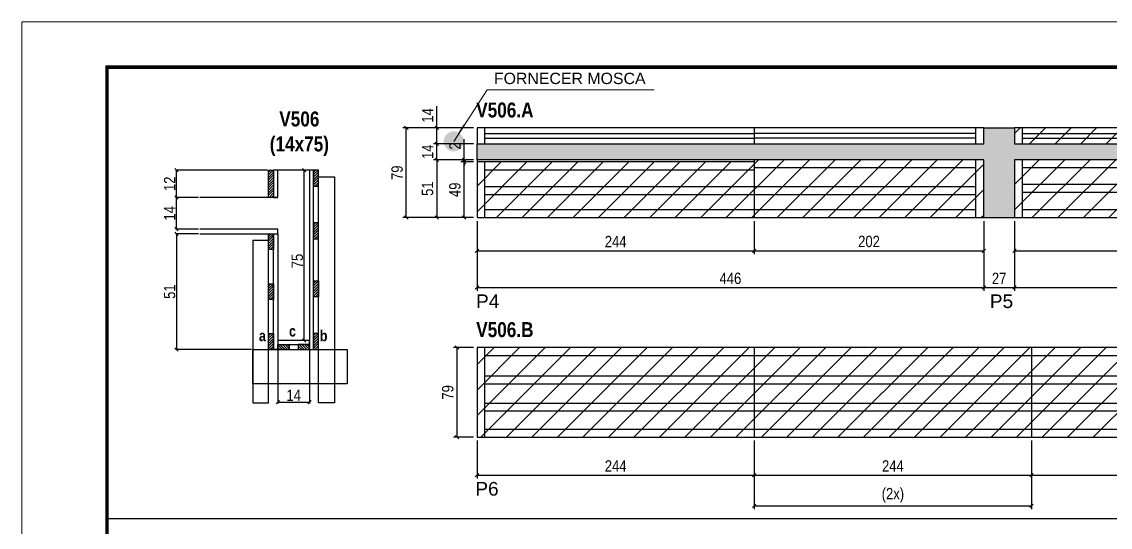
# Model space of a CAD drawing. Extents: x -15895 to 12929, y -2522 to 15173.
# Drawn here: x 6493 to 7451, y 13014 to 13459 of the extents above; entities that cross this region are included whole.
import ezdxf

# ---------------------------------------------------------------- set-up
doc = ezdxf.new("R2010")
doc.units = 0
doc.header["$PDMODE"] = 35
doc.header["$PDSIZE"] = -10
doc.linetypes.add('DASHED', pattern=[0.75, 0.5, -0.25])
for name, color, linetype in [('5', 5, 'Continuous'), ('COTA', 241, 'Continuous'), ('detalhes', 4, 'Continuous'), ('NOMENCLATURA', 7, 'Continuous'), ('Painéis', 200, 'Continuous'), ('SARR_2.2x7', 40, 'Continuous'), ('SARR_3.5x7', 81, 'Continuous'), ('SARR_EDITAR', 141, 'Continuous')]:
    doc.layers.add(name, color=color, linetype=linetype)
for name, color, linetype, lineweight in [('CARIMBO', 255, 'Continuous', 9), ('CONCRETO', 251, 'Continuous', 25), ('Folhas', 255, 'Continuous', 9), ('Hachura', 251, 'Continuous', 9), ('SARRAFO DE PRESSAO', 251, 'DASHED', 9)]:
    doc.layers.add(name, color=color, linetype=linetype, lineweight=lineweight)
doc.styles.add('ARIAL', font='arial.ttf')
doc.styles.add('COTA TECNICA', font='techl___.ttf', dxfattribs={"height": 10})
doc.styles.add('COTA TECNICA 2X', font='techl___.ttf', dxfattribs={"height": 10})
doc.styles.get("Standard").update_dxf_attribs({"font": 'arial.ttf'})
doc.styles.add('TECNICA', font='techb___.ttf', dxfattribs={"height": 10})
doc.dimstyles.new('3x', dxfattribs={"dimtxt": 10, "dimasz": 5, "dimexe": 7, "dimexo": 5, "dimgap": 4, "dimtad": 1, "dimdec": 4, "dimlfac": 0.333333, "dimdsep": 46, "dimtxsty": 'Standard', "dimblk": 'DOT', "dimcen": 0.09, "dimclrd": 1, "dimclre": 1, "dimclrt": 2, "dimadec": 0, "dimazin": 2, "dimtfac": 1, "dimtdec": 4, "dimtmove": 0, "dimatfit": 3, "dimldrblk": 'DOT', "dimfxl": 1, "dimtolj": 1, "dimtzin": 0, "dimlwd": 9, "dimlwe": 9, "dimarcsym": 0})
doc.dimstyles.new('PAINEL', dxfattribs={"dimtxt": 10, "dimasz": 3, "dimexe": 3, "dimexo": 3, "dimgap": 3, "dimtad": 1, "dimdec": 1, "dimzin": 12, "dimdsep": 46, "dimtxsty": 'COTA TECNICA', "dimblk1": 'OBLIQUE', "dimblk2": 'OBLIQUE', "dimsah": 1, "dimcen": 0.9, "dimclrd": 4, "dimclre": 4, "dimclrt": 240, "dimadec": 1, "dimazin": 3, "dimtfac": 1, "dimtdec": 1, "dimtmove": 0, "dimatfit": 3, "dimfxl": 1, "dimtolj": 1, "dimtzin": 12, "dimarcsym": 0})
doc.dimstyles.new('SECAO', dxfattribs={"dimscale": 0.333333, "dimtxt": 5, "dimasz": 9, "dimexe": 3, "dimexo": 3, "dimgap": 3, "dimtad": 1, "dimdec": 1, "dimlfac": 0.5, "dimzin": 12, "dimdsep": 46, "dimtxsty": 'COTA TECNICA 2X', "dimblk1": 'OBLIQUE', "dimblk2": 'OBLIQUE', "dimsah": 1, "dimcen": 0.9, "dimclrd": 4, "dimclre": 4, "dimclrt": 240, "dimadec": 1, "dimazin": 3, "dimtfac": 1, "dimtdec": 1, "dimtmove": 0, "dimatfit": 3, "dimfxl": 1, "dimtolj": 1, "dimtzin": 12, "dimarcsym": 0})
pattern_1 = [(45, (-116812.018, -19953.4105), (-1.122532015, 1.122532015), [])]

# ---------------------------------------------------------------- blocks, each defined once
blk = doc.blocks.new('9999999999')
at = {"layer": 'Folhas'}
blk.add_lwpolyline([(98138.98, 34190.21), (99623.98, 34190.21), (99623.98, 35240.21), (98138.98, 35240.21)], close=True, dxfattribs=at)
at = {"layer": 'Folhas', "color": 30, "const_width": 3}
blk.add_lwpolyline([(98213.98, 34230.21), (99583.98, 34230.21), (99583.98, 35200.21), (98213.98, 35200.21)], close=True, dxfattribs=at)
blk = doc.blocks.new('_Oblique')
at = {"color": 0, "linetype": 'ByBlock', "lineweight": -2}
blk.add_line((-0.5, -0.5), (0.5, 0.5), dxfattribs=at)
blk = doc.blocks.new('*D75')
at = {"layer": 'COTA', "color": 4, "lineweight": -2, "transparency": 16777216}
for p, q in [((6648.45, 13272.54), (6628.1, 13272.54)), ((6629.1, 13272.54), (6629.1, 13170.54)), ((6695.15, 13170.54), (6628.1, 13170.54))]:
    blk.add_line(p, q, dxfattribs=at)
at = {"layer": 'Defpoints', "color": 0, "transparency": 16777216}
for p in [(6649.45, 13272.54), (6629.1, 13170.54), (6696.15, 13170.54, 0)]:
    blk.add_point(p, dxfattribs=at)
at = {"layer": 'COTA', "color": 4, "lineweight": -2, "transparency": 16777216, "xscale": 3, "yscale": 3, "zscale": 3}
for p, rotation in [((6629.1, 13272.54), 90), ((6629.1, 13170.54), 270)]:
    blk.add_blockref('_Oblique', p, dxfattribs=dict(at, rotation=rotation))
at = {"layer": 'COTA', "color": 240, "transparency": 16777216, "insert": (6622.99, 13221.54), "char_height": 10, "attachment_point": 5, "rotation": 90, "style": 'COTA TECNICA 2X'}
blk.add_mtext('\\A1;51', dxfattribs=at)
blk = doc.blocks.new('*D76')
at = {"layer": 'COTA', "color": 4, "lineweight": -2, "transparency": 16777216}
for p, q in [((6745.15, 13328.54), (6740.48, 13328.54)), ((6741.48, 13178.54), (6741.48, 13328.54)), ((6745.15, 13178.54), (6740.48, 13178.54))]:
    blk.add_line(p, q, dxfattribs=at)
at = {"layer": 'Defpoints', "color": 0, "transparency": 16777216}
for p in [(6741.48, 13328.54), (6746.15, 13328.54), (6746.15, 13178.54)]:
    blk.add_point(p, dxfattribs=at)
at = {"layer": 'COTA', "color": 4, "lineweight": -2, "transparency": 16777216, "xscale": 3, "yscale": 3, "zscale": 3}
for p, rotation in [((6741.48, 13328.54), 90), ((6741.48, 13178.54), 270)]:
    blk.add_blockref('_Oblique', p, dxfattribs=dict(at, rotation=rotation))
at = {"layer": 'COTA', "color": 240, "transparency": 16777216, "insert": (6735.37, 13248.54), "char_height": 10, "attachment_point": 5, "rotation": 90, "style": 'COTA TECNICA 2X'}
blk.add_mtext('\\A1;75', dxfattribs=at)
blk = doc.blocks.new('*D77')
at = {"layer": 'COTA', "color": 4, "lineweight": -2, "transparency": 16777216}
for p, q in [((6648.45, 13304.54), (6628.1, 13304.54)), ((6629.1, 13276.54), (6629.1, 13304.54)), ((6648.45, 13276.54), (6628.1, 13276.54))]:
    blk.add_line(p, q, dxfattribs=at)
at = {"layer": 'Defpoints', "color": 0, "transparency": 16777216}
for p in [(6629.1, 13304.54), (6649.45, 13304.54), (6649.45, 13276.54)]:
    blk.add_point(p, dxfattribs=at)
at = {"layer": 'COTA', "color": 4, "lineweight": -2, "transparency": 16777216, "xscale": 3, "yscale": 3, "zscale": 3}
for p, rotation in [((6629.1, 13304.54), 90), ((6629.1, 13276.54), 270)]:
    blk.add_blockref('_Oblique', p, dxfattribs=dict(at, rotation=rotation))
at = {"layer": 'COTA', "color": 240, "transparency": 16777216, "insert": (6623.03, 13290.54), "char_height": 10, "attachment_point": 5, "rotation": 90, "style": 'COTA TECNICA 2X'}
blk.add_mtext('\\A1;14', dxfattribs=at)
blk = doc.blocks.new('*D78')
at = {"layer": 'COTA', "color": 4, "lineweight": -2, "transparency": 16777216}
for p, q in [((6709.15, 13328.54), (6628.1, 13328.54)), ((6629.1, 13304.54), (6629.1, 13328.54)), ((6648.45, 13304.54), (6628.1, 13304.54))]:
    blk.add_line(p, q, dxfattribs=at)
at = {"layer": 'Defpoints', "color": 0, "transparency": 16777216}
for p in [(6629.1, 13328.54), (6710.15, 13328.54), (6649.45, 13304.54)]:
    blk.add_point(p, dxfattribs=at)
at = {"layer": 'COTA', "color": 4, "lineweight": -2, "transparency": 16777216, "xscale": 3, "yscale": 3, "zscale": 3}
for p, rotation in [((6629.1, 13328.54), 90), ((6629.1, 13304.54), 270)]:
    blk.add_blockref('_Oblique', p, dxfattribs=dict(at, rotation=rotation))
at = {"layer": 'COTA', "color": 240, "transparency": 16777216, "insert": (6623.05, 13316.54), "char_height": 10, "attachment_point": 5, "rotation": 90, "style": 'COTA TECNICA 2X'}
blk.add_mtext('\\A1;12', dxfattribs=at)
blk = doc.blocks.new('*D79')
at = {"layer": 'COTA', "color": 4, "lineweight": -2, "transparency": 16777216}
for p, q in [((6718.15, 13169.54), (6718.15, 13123.1)), ((6746.15, 13169.54), (6746.15, 13123.1)), ((6718.15, 13124.1), (6746.15, 13124.1))]:
    blk.add_line(p, q, dxfattribs=at)
at = {"layer": 'Defpoints', "color": 0, "transparency": 16777216}
for p in [(6718.15, 13170.54), (6746.15, 13170.54), (6746.15, 13124.1)]:
    blk.add_point(p, dxfattribs=at)
at = {"layer": 'COTA', "color": 4, "lineweight": -2, "transparency": 16777216, "xscale": 3, "yscale": 3, "zscale": 3, "rotation": 180}
blk.add_blockref('_Oblique', (6718.15, 13124.1), dxfattribs=at)
at = {"layer": 'COTA', "color": 4, "lineweight": -2, "transparency": 16777216, "xscale": 3, "yscale": 3, "zscale": 3}
blk.add_blockref('_Oblique', (6746.15, 13124.1), dxfattribs=at)
at = {"layer": 'COTA', "color": 240, "transparency": 16777216, "insert": (6732.15, 13130.17), "char_height": 10, "attachment_point": 5, "style": 'COTA TECNICA 2X'}
blk.add_mtext('\\A1;14', dxfattribs=at)
blk = doc.blocks.new('*D80')
at = {"layer": 'COTA', "color": 4, "lineweight": -2, "transparency": 16777216}
for p, q in [((6893.53, 13283.75), (6893.53, 13222.09)), ((7339.53, 13283.75), (7339.53, 13222.09)), ((6893.53, 13225.09), (7339.53, 13225.09))]:
    blk.add_line(p, q, dxfattribs=at)
at = {"layer": 'Defpoints', "color": 0, "transparency": 16777216}
for p in [(6893.53, 13286.75), (7339.53, 13286.75), (7339.53, 13225.09)]:
    blk.add_point(p, dxfattribs=at)
at = {"layer": 'COTA', "color": 4, "lineweight": -2, "transparency": 16777216, "xscale": 3, "yscale": 3, "zscale": 3, "rotation": 180}
blk.add_blockref('_Oblique', (6893.53, 13225.09), dxfattribs=at)
at = {"layer": 'COTA', "color": 4, "lineweight": -2, "transparency": 16777216, "xscale": 3, "yscale": 3, "zscale": 3}
blk.add_blockref('_Oblique', (7339.53, 13225.09), dxfattribs=at)
at = {"layer": 'COTA', "color": 240, "transparency": 16777216, "insert": (7116.53, 13233.19), "char_height": 10, "attachment_point": 5, "style": 'COTA TECNICA'}
blk.add_mtext('\\A1;446', dxfattribs=at)
blk = doc.blocks.new('*D81')
at = {"layer": 'COTA', "color": 4, "lineweight": -2, "transparency": 16777216}
for p, q in [((6893.53, 13283.75), (6893.53, 13254.58)), ((7137.53, 13283.75), (7137.53, 13254.58)), ((6893.53, 13257.58), (7137.53, 13257.58))]:
    blk.add_line(p, q, dxfattribs=at)
at = {"layer": 'Defpoints', "color": 0, "transparency": 16777216}
for p in [(6893.53, 13286.75), (7137.53, 13286.75), (7137.53, 13257.58)]:
    blk.add_point(p, dxfattribs=at)
at = {"layer": 'COTA', "color": 4, "lineweight": -2, "transparency": 16777216, "xscale": 3, "yscale": 3, "zscale": 3, "rotation": 180}
blk.add_blockref('_Oblique', (6893.53, 13257.58), dxfattribs=at)
at = {"layer": 'COTA', "color": 4, "lineweight": -2, "transparency": 16777216, "xscale": 3, "yscale": 3, "zscale": 3}
blk.add_blockref('_Oblique', (7137.53, 13257.58), dxfattribs=at)
at = {"layer": 'COTA', "color": 240, "transparency": 16777216, "insert": (7015.53, 13265.65), "char_height": 10, "attachment_point": 5, "style": 'COTA TECNICA'}
blk.add_mtext('\\A1;244', dxfattribs=at)
blk = doc.blocks.new('*D82')
at = {"layer": 'COTA', "color": 4, "lineweight": -2, "transparency": 16777216}
for p, q in [((7137.53, 13283.75), (7137.53, 13254.58)), ((7339.53, 13283.75), (7339.53, 13254.58)), ((7137.53, 13257.58), (7339.53, 13257.58))]:
    blk.add_line(p, q, dxfattribs=at)
at = {"layer": 'Defpoints', "color": 0, "transparency": 16777216}
for p in [(7137.53, 13286.75), (7339.53, 13286.75), (7339.53, 13257.58)]:
    blk.add_point(p, dxfattribs=at)
at = {"layer": 'COTA', "color": 4, "lineweight": -2, "transparency": 16777216, "xscale": 3, "yscale": 3, "zscale": 3, "rotation": 180}
blk.add_blockref('_Oblique', (7137.53, 13257.58), dxfattribs=at)
at = {"layer": 'COTA', "color": 4, "lineweight": -2, "transparency": 16777216, "xscale": 3, "yscale": 3, "zscale": 3}
blk.add_blockref('_Oblique', (7339.53, 13257.58), dxfattribs=at)
at = {"layer": 'COTA', "color": 240, "transparency": 16777216, "insert": (7238.53, 13265.68), "char_height": 10, "attachment_point": 5, "style": 'COTA TECNICA'}
blk.add_mtext('\\A1;202', dxfattribs=at)
blk = doc.blocks.new('*D83')
at = {"layer": 'COTA', "color": 4, "lineweight": -2, "transparency": 16777216}
for p, q in [((7366.53, 13283.75), (7366.53, 13222.09)), ((7816.53, 13283.75), (7816.53, 13222.09)), ((7366.53, 13225.09), (7816.53, 13225.09))]:
    blk.add_line(p, q, dxfattribs=at)
at = {"layer": 'Defpoints', "color": 0, "transparency": 16777216}
for p in [(7366.53, 13286.75), (7816.53, 13286.75), (7816.53, 13225.09)]:
    blk.add_point(p, dxfattribs=at)
at = {"layer": 'COTA', "color": 4, "lineweight": -2, "transparency": 16777216, "xscale": 3, "yscale": 3, "zscale": 3, "rotation": 180}
blk.add_blockref('_Oblique', (7366.53, 13225.09), dxfattribs=at)
at = {"layer": 'COTA', "color": 4, "lineweight": -2, "transparency": 16777216, "xscale": 3, "yscale": 3, "zscale": 3}
blk.add_blockref('_Oblique', (7816.53, 13225.09), dxfattribs=at)
at = {"layer": 'COTA', "color": 240, "transparency": 16777216, "insert": (7591.53, 13233.2), "char_height": 10, "attachment_point": 5, "style": 'COTA TECNICA'}
blk.add_mtext('\\A1;450', dxfattribs=at)
blk = doc.blocks.new('*D84')
at = {"layer": 'COTA', "color": 4, "lineweight": -2, "transparency": 16777216}
for p, q in [((7366.53, 13283.75), (7366.53, 13254.58)), ((7610.53, 13283.75), (7610.53, 13254.58)), ((7366.53, 13257.58), (7610.53, 13257.58))]:
    blk.add_line(p, q, dxfattribs=at)
at = {"layer": 'Defpoints', "color": 0, "transparency": 16777216}
for p in [(7366.53, 13286.75), (7610.53, 13286.75), (7610.53, 13257.58)]:
    blk.add_point(p, dxfattribs=at)
at = {"layer": 'COTA', "color": 4, "lineweight": -2, "transparency": 16777216, "xscale": 3, "yscale": 3, "zscale": 3, "rotation": 180}
blk.add_blockref('_Oblique', (7366.53, 13257.58), dxfattribs=at)
at = {"layer": 'COTA', "color": 4, "lineweight": -2, "transparency": 16777216, "xscale": 3, "yscale": 3, "zscale": 3}
blk.add_blockref('_Oblique', (7610.53, 13257.58), dxfattribs=at)
at = {"layer": 'COTA', "color": 240, "transparency": 16777216, "insert": (7488.53, 13265.65), "char_height": 10, "attachment_point": 5, "style": 'COTA TECNICA'}
blk.add_mtext('\\A1;244', dxfattribs=at)
blk = doc.blocks.new('*D90')
at = {"layer": 'COTA', "color": 4, "lineweight": -2, "transparency": 16777216}
for p, q in [((6890.53, 13337.75), (6855.08, 13337.75)), ((6858.08, 13337.75), (6858.08, 13286.75)), ((6890.53, 13286.75), (6855.08, 13286.75))]:
    blk.add_line(p, q, dxfattribs=at)
at = {"layer": 'Defpoints', "color": 0, "transparency": 16777216}
for p in [(6893.53, 13337.75), (6858.08, 13286.75), (6893.53, 13286.75)]:
    blk.add_point(p, dxfattribs=at)
at = {"layer": 'COTA', "color": 4, "lineweight": -2, "transparency": 16777216, "xscale": 3, "yscale": 3, "zscale": 3}
for p, rotation in [((6858.08, 13337.75), 90), ((6858.08, 13286.75), 270)]:
    blk.add_blockref('_Oblique', p, dxfattribs=dict(at, rotation=rotation))
at = {"layer": 'COTA', "color": 240, "transparency": 16777216, "insert": (6849.97, 13312.25), "char_height": 10, "attachment_point": 5, "rotation": 90, "style": 'COTA TECNICA'}
blk.add_mtext('\\A1;51', dxfattribs=at)
blk = doc.blocks.new('*D91')
at = {"layer": 'COTA', "color": 4, "lineweight": -2, "transparency": 16777216}
for p, q in [((6890.53, 13351.75), (6855.08, 13351.75)), ((6858.08, 13337.75), (6858.08, 13351.75)), ((6890.53, 13337.75), (6855.08, 13337.75))]:
    blk.add_line(p, q, dxfattribs=at)
at = {"layer": 'Defpoints', "color": 0, "transparency": 16777216}
for p in [(6858.08, 13351.75), (6893.53, 13351.75), (6893.53, 13337.75)]:
    blk.add_point(p, dxfattribs=at)
at = {"layer": 'COTA', "color": 4, "lineweight": -2, "transparency": 16777216, "xscale": 3, "yscale": 3, "zscale": 3}
for p, rotation in [((6858.08, 13351.75), 90), ((6858.08, 13337.75), 270)]:
    blk.add_blockref('_Oblique', p, dxfattribs=dict(at, rotation=rotation))
at = {"layer": 'COTA', "color": 240, "transparency": 16777216, "insert": (6850.01, 13344.75), "char_height": 10, "attachment_point": 5, "rotation": 90, "style": 'COTA TECNICA'}
blk.add_mtext('\\A1;14', dxfattribs=at)
blk = doc.blocks.new('*D92')
at = {"layer": 'COTA', "color": 4, "lineweight": -2, "transparency": 16777216}
for p, q in [((6858.08, 13365.75), (6858.08, 13384.87)), ((6890.53, 13365.75), (6855.08, 13365.75)), ((6858.08, 13351.75), (6858.08, 13365.75)), ((6890.53, 13351.75), (6855.08, 13351.75))]:
    blk.add_line(p, q, dxfattribs=at)
at = {"layer": 'Defpoints', "color": 0, "transparency": 16777216}
for p in [(6858.08, 13365.75), (6893.53, 13365.75), (6893.53, 13351.75)]:
    blk.add_point(p, dxfattribs=at)
at = {"layer": 'COTA', "color": 4, "lineweight": -2, "transparency": 16777216, "xscale": 3, "yscale": 3, "zscale": 3}
for p, rotation in [((6858.08, 13365.75), 90), ((6858.08, 13351.75), 270)]:
    blk.add_blockref('_Oblique', p, dxfattribs=dict(at, rotation=rotation))
at = {"layer": 'COTA', "color": 240, "transparency": 16777216, "insert": (6850.01, 13376.81), "char_height": 10, "attachment_point": 5, "rotation": 90, "style": 'COTA TECNICA'}
blk.add_mtext('\\A1;14', dxfattribs=at)
blk = doc.blocks.new('*D93')
at = {"layer": 'COTA', "color": 4, "lineweight": -2, "transparency": 16777216}
for p, q in [((6890.53, 13365.75), (6828.31, 13365.75)), ((6831.31, 13286.75), (6831.31, 13365.75)), ((6890.53, 13286.75), (6828.31, 13286.75))]:
    blk.add_line(p, q, dxfattribs=at)
at = {"layer": 'Defpoints', "color": 0, "transparency": 16777216}
for p in [(6831.31, 13365.75), (6893.53, 13365.75), (6893.53, 13286.75)]:
    blk.add_point(p, dxfattribs=at)
at = {"layer": 'COTA', "color": 4, "lineweight": -2, "transparency": 16777216, "xscale": 3, "yscale": 3, "zscale": 3}
for p, rotation in [((6831.31, 13365.75), 90), ((6831.31, 13286.75), 270)]:
    blk.add_blockref('_Oblique', p, dxfattribs=dict(at, rotation=rotation))
at = {"layer": 'COTA', "color": 240, "transparency": 16777216, "insert": (6823.21, 13326.25), "char_height": 10, "attachment_point": 5, "rotation": 90, "style": 'COTA TECNICA'}
blk.add_mtext('\\A1;79', dxfattribs=at)
blk = doc.blocks.new('*D99')
at = {"layer": 'COTA', "color": 4, "lineweight": -2, "transparency": 16777216}
for p, q in [((6890.53, 13172.27), (6872.89, 13172.27)), ((6875.89, 13172.27), (6875.89, 13093.27)), ((6890.53, 13093.27), (6872.89, 13093.27))]:
    blk.add_line(p, q, dxfattribs=at)
at = {"layer": 'Defpoints', "color": 0, "transparency": 16777216}
for p in [(6893.53, 13172.27, 0), (6875.89, 13093.27), (6893.53, 13093.27, 0)]:
    blk.add_point(p, dxfattribs=at)
at = {"layer": 'COTA', "color": 4, "lineweight": -2, "transparency": 16777216, "xscale": 3, "yscale": 3, "zscale": 3}
for p, rotation in [((6875.89, 13172.27), 90), ((6875.89, 13093.27), 270)]:
    blk.add_blockref('_Oblique', p, dxfattribs=dict(at, rotation=rotation))
at = {"layer": 'COTA', "color": 240, "transparency": 16777216, "insert": (6867.79, 13132.77), "char_height": 10, "attachment_point": 5, "rotation": 90, "style": 'COTA TECNICA'}
blk.add_mtext('\\A1;79', dxfattribs=at)
blk = doc.blocks.new('*D100')
at = {"layer": 'COTA', "color": 4, "lineweight": -2, "transparency": 16777216}
for p, q in [((6893.53, 13090.27), (6893.53, 13056.87)), ((7137.53, 13090.27), (7137.53, 13056.87)), ((6893.53, 13059.87), (7137.53, 13059.87))]:
    blk.add_line(p, q, dxfattribs=at)
at = {"layer": 'Defpoints', "color": 0, "transparency": 16777216}
for p in [(6893.53, 13093.27), (7137.53, 13093.27), (7137.53, 13059.87)]:
    blk.add_point(p, dxfattribs=at)
at = {"layer": 'COTA', "color": 4, "lineweight": -2, "transparency": 16777216, "xscale": 3, "yscale": 3, "zscale": 3, "rotation": 180}
blk.add_blockref('_Oblique', (6893.53, 13059.87), dxfattribs=at)
at = {"layer": 'COTA', "color": 4, "lineweight": -2, "transparency": 16777216, "xscale": 3, "yscale": 3, "zscale": 3}
blk.add_blockref('_Oblique', (7137.53, 13059.87), dxfattribs=at)
at = {"layer": 'COTA', "color": 240, "transparency": 16777216, "insert": (7015.53, 13067.94), "char_height": 10, "attachment_point": 5, "style": 'COTA TECNICA'}
blk.add_mtext('\\A1;244', dxfattribs=at)
blk = doc.blocks.new('*D101')
at = {"layer": 'COTA', "color": 4, "lineweight": -2, "transparency": 16777216}
for p, q in [((7137.53, 13090.27), (7137.53, 13056.87)), ((7381.53, 13090.27), (7381.53, 13056.87)), ((7137.53, 13059.87), (7381.53, 13059.87))]:
    blk.add_line(p, q, dxfattribs=at)
at = {"layer": 'Defpoints', "color": 0, "transparency": 16777216}
for p in [(7137.53, 13093.27), (7381.53, 13093.27), (7381.53, 13059.87)]:
    blk.add_point(p, dxfattribs=at)
at = {"layer": 'COTA', "color": 4, "lineweight": -2, "transparency": 16777216, "xscale": 3, "yscale": 3, "zscale": 3, "rotation": 180}
blk.add_blockref('_Oblique', (7137.53, 13059.87), dxfattribs=at)
at = {"layer": 'COTA', "color": 4, "lineweight": -2, "transparency": 16777216, "xscale": 3, "yscale": 3, "zscale": 3}
blk.add_blockref('_Oblique', (7381.53, 13059.87), dxfattribs=at)
at = {"layer": 'COTA', "color": 240, "transparency": 16777216, "insert": (7259.53, 13067.94), "char_height": 10, "attachment_point": 5, "style": 'COTA TECNICA'}
blk.add_mtext('\\A1;244', dxfattribs=at)
blk = doc.blocks.new('*D102')
at = {"layer": 'COTA', "color": 4, "lineweight": -2, "transparency": 16777216}
for p, q in [((7381.53, 13090.27), (7381.53, 13056.87)), ((7579.53, 13090.27), (7579.53, 13056.87)), ((7381.53, 13059.87), (7579.53, 13059.87))]:
    blk.add_line(p, q, dxfattribs=at)
at = {"layer": 'Defpoints', "color": 0, "transparency": 16777216}
for p in [(7381.53, 13093.27), (7579.53, 13093.27), (7579.53, 13059.87)]:
    blk.add_point(p, dxfattribs=at)
at = {"layer": 'COTA', "color": 4, "lineweight": -2, "transparency": 16777216, "xscale": 3, "yscale": 3, "zscale": 3, "rotation": 180}
blk.add_blockref('_Oblique', (7381.53, 13059.87), dxfattribs=at)
at = {"layer": 'COTA', "color": 4, "lineweight": -2, "transparency": 16777216, "xscale": 3, "yscale": 3, "zscale": 3}
blk.add_blockref('_Oblique', (7579.53, 13059.87), dxfattribs=at)
at = {"layer": 'COTA', "color": 240, "transparency": 16777216, "insert": (7480.53, 13067.97), "char_height": 10, "attachment_point": 5, "style": 'COTA TECNICA'}
blk.add_mtext('\\A1;198', dxfattribs=at)
blk = doc.blocks.new('*D103')
at = {"layer": 'COTA', "color": 4, "lineweight": -2, "transparency": 16777216}
for p, q in [((7137.53, 13090.27), (7137.53, 13029.84)), ((7381.53, 13090.27), (7381.53, 13029.84)), ((7137.53, 13032.84), (7381.53, 13032.84))]:
    blk.add_line(p, q, dxfattribs=at)
at = {"layer": 'Defpoints', "color": 0, "transparency": 16777216}
for p in [(7137.53, 13093.27), (7381.53, 13093.27), (7381.53, 13032.84)]:
    blk.add_point(p, dxfattribs=at)
at = {"layer": 'COTA', "color": 4, "lineweight": -2, "transparency": 16777216, "xscale": 3, "yscale": 3, "zscale": 3, "rotation": 180}
blk.add_blockref('_Oblique', (7137.53, 13032.84), dxfattribs=at)
at = {"layer": 'COTA', "color": 4, "lineweight": -2, "transparency": 16777216, "xscale": 3, "yscale": 3, "zscale": 3}
blk.add_blockref('_Oblique', (7381.53, 13032.84), dxfattribs=at)
at = {"layer": 'COTA', "color": 240, "transparency": 16777216, "insert": (7259.53, 13042.06), "char_height": 10, "attachment_point": 5, "style": 'COTA TECNICA'}
blk.add_mtext('\\A1;(2x)', dxfattribs=at)
blk = doc.blocks.new('*D1822')
at = {"layer": 'COTA', "color": 4, "lineweight": -2, "transparency": 16777216}
for p, q in [((6890.53, 13335.75), (6879.17, 13335.75)), ((6882.17, 13286.75), (6882.17, 13335.75)), ((6890.53, 13286.75), (6879.17, 13286.75))]:
    blk.add_line(p, q, dxfattribs=at)
at = {"layer": 'Defpoints', "color": 0, "transparency": 16777216}
for p in [(6882.17, 13335.75), (6893.53, 13335.75), (6893.53, 13286.75)]:
    blk.add_point(p, dxfattribs=at)
at = {"layer": 'COTA', "color": 4, "lineweight": -2, "transparency": 16777216, "xscale": 3, "yscale": 3, "zscale": 3}
for p, rotation in [((6882.17, 13335.75), 90), ((6882.17, 13286.75), 270)]:
    blk.add_blockref('_Oblique', p, dxfattribs=dict(at, rotation=rotation))
at = {"layer": 'COTA', "color": 240, "transparency": 16777216, "insert": (6874.07, 13311.25), "char_height": 10, "attachment_point": 5, "rotation": 90, "style": 'COTA TECNICA'}
blk.add_mtext('\\A1;49', dxfattribs=at)
blk = doc.blocks.new('*D1823')
at = {"layer": 'COTA', "color": 4, "lineweight": -2, "transparency": 16777216}
for p, q in [((6882.17, 13337.75), (6882.17, 13355.86)), ((6890.53, 13337.75), (6879.17, 13337.75)), ((6890.53, 13335.75), (6879.17, 13335.75)), ((6882.17, 13335.75), (6882.17, 13337.75)), ((6882.17, 13335.75), (6882.17, 13332.75))]:
    blk.add_line(p, q, dxfattribs=at)
at = {"layer": 'Defpoints', "color": 0, "transparency": 16777216}
for p in [(6882.17, 13337.75), (6893.53, 13337.75), (6893.53, 13335.75)]:
    blk.add_point(p, dxfattribs=at)
at = {"layer": 'COTA', "color": 4, "lineweight": -2, "transparency": 16777216, "xscale": 3, "yscale": 3, "zscale": 3}
for p, rotation in [((6882.17, 13337.75), 270), ((6882.17, 13335.75), 90)]:
    blk.add_blockref('_Oblique', p, dxfattribs=dict(at, rotation=rotation))
at = {"layer": 'COTA', "color": 240, "transparency": 16777216, "insert": (6874.17, 13349.81), "char_height": 10, "attachment_point": 5, "rotation": 90, "style": 'COTA TECNICA'}
blk.add_mtext('\\A1;2', dxfattribs=at)
blk = doc.blocks.new('_Dot')
at = {"color": 0, "linetype": 'ByBlock', "lineweight": -2}
blk.add_line((-0.5, 0), (-1, 0), dxfattribs=at)
at = {"color": 0, "linetype": 'ByBlock', "const_width": 0.5}
blk.add_lwpolyline([(-0.25, 0, 1), (0.25, 0, 1)], format="xyb", close=True, dxfattribs=at)
blk = doc.blocks.new('*D1894')
at = {"layer": 'COTA', "color": 4, "lineweight": -2, "transparency": 16777216}
for p, q in [((7339.53, 13283.75), (7339.53, 13222.09)), ((7366.53, 13283.75), (7366.53, 13222.09)), ((7339.53, 13225.09), (7366.53, 13225.09))]:
    blk.add_line(p, q, dxfattribs=at)
at = {"layer": 'Defpoints', "color": 0, "transparency": 16777216}
for p in [(7339.53, 13286.75), (7366.53, 13286.75), (7366.53, 13225.09)]:
    blk.add_point(p, dxfattribs=at)
at = {"layer": 'COTA', "color": 4, "lineweight": -2, "transparency": 16777216, "xscale": 3, "yscale": 3, "zscale": 3, "rotation": 180}
blk.add_blockref('_Oblique', (7339.53, 13225.09), dxfattribs=at)
at = {"layer": 'COTA', "color": 4, "lineweight": -2, "transparency": 16777216, "xscale": 3, "yscale": 3, "zscale": 3}
blk.add_blockref('_Oblique', (7366.53, 13225.09), dxfattribs=at)
at = {"layer": 'COTA', "color": 240, "transparency": 16777216, "insert": (7353.03, 13233.16), "char_height": 10, "attachment_point": 5, "style": 'COTA TECNICA'}
blk.add_mtext('\\A1;27', dxfattribs=at)

msp = doc.modelspace()

# ---------------------------------------------------------------- hatches: boundary and pattern name
at = {"layer": 'COTA'}
h = msp.add_hatch(dxfattribs=at)
h.set_pattern_fill('AR-CONC', color=256, scale=0.03)
h.paths.add_polyline_path([(7366.53, 13337.75), (7816.53, 13337.75), (7816.53, 13351.75), (7366.53, 13351.75), (7366.53, 13365.75), (7339.53, 13365.75), (7339.53, 13351.75), (6893.53, 13351.75), (6893.53, 13337.75), (7339.53, 13337.75), (7339.53, 13286.75), (7366.53, 13286.75)])
at = {"layer": 'Hachura', "linetype": 'ByBlock'}
h = msp.add_hatch(dxfattribs=at)
h.set_pattern_fill('ANSI31', color=256, scale=5)
h.paths.add_polyline_path([(7137.53, 13286.75), (7137.53, 13335.75), (6893.53, 13335.75), (6893.53, 13286.75)])
h.paths.add_polyline_path([(7339.53, 13286.75), (7339.53, 13337.75), (7137.53, 13337.75), (7137.53, 13286.75)])
h.paths.add_polyline_path([(7610.53, 13286.75), (7610.53, 13337.75), (7366.53, 13337.75), (7366.53, 13286.75)])
h.paths.add_polyline_path([(7610.53, 13351.75), (7610.53, 13365.75), (7366.53, 13365.75), (7366.53, 13351.75)])
h = msp.add_hatch(dxfattribs=at)
h.set_pattern_fill('ANSI31', color=256, scale=5)
h.paths.add_polyline_path([(7137.53, 13172.27), (6893.53, 13172.27), (6893.53, 13093.27), (7137.53, 13093.27)])
h.paths.add_polyline_path([(7381.53, 13172.27), (7137.53, 13172.27), (7137.53, 13093.27), (7381.53, 13093.27)])
h.paths.add_polyline_path([(7579.53, 13172.27), (7381.53, 13172.27), (7381.53, 13093.27), (7579.53, 13093.27)])
at = {"layer": 'SARR_2.2x7'}
h = msp.add_hatch(dxfattribs=at)
h.set_pattern_fill('ANSI31', color=256, scale=0.5)
h.set_pattern_definition([(45, (-116802.018, -19906.9966), (-1.122532015, 1.122532015), [])])
h.paths.add_polyline_path([(6710.15, 13304.54), (6714.55, 13304.54), (6714.55, 13328.54), (6710.15, 13328.54)])
h = msp.add_hatch(dxfattribs=at)
h.set_pattern_fill('ANSI31', color=256, scale=0.5)
h.set_pattern_definition([(45, (-116812.018, -19906.9966), (-1.122532015, 1.122532015), [])])
h.paths.add_polyline_path([(6754.15, 13314.54), (6749.75, 13314.54), (6749.75, 13328.54), (6754.15, 13328.54)])
h = msp.add_hatch(dxfattribs=at)
h.set_pattern_fill('ANSI31', color=256, scale=0.5)
h.set_pattern_definition(pattern_1)
h.paths.add_polyline_path([(6754.15, 13268.13), (6749.75, 13268.13), (6749.75, 13282.13), (6754.15, 13282.13)])
h = msp.add_hatch(dxfattribs=at)
h.set_pattern_fill('ANSI31', color=256, scale=0.5)
h.set_pattern_definition([(45, (-116802.018, -19962.9966), (-1.122532015, 1.122532015), [])])
h.paths.add_polyline_path([(6710.15, 13258.54), (6714.55, 13258.54), (6714.55, 13272.54), (6710.15, 13272.54)])
h = msp.add_hatch(dxfattribs=at)
h.set_pattern_fill('ANSI31', color=256, scale=0.5)
h.set_pattern_definition(pattern_1)
h.paths.add_polyline_path([(6754.15, 13230.96), (6749.75, 13230.96), (6749.75, 13216.96), (6754.15, 13216.96)])
h = msp.add_hatch(dxfattribs=at)
h.set_pattern_fill('ANSI31', color=256, scale=0.5)
h.set_pattern_definition([(45, (-116802.018, -20006.9966), (-1.122532015, 1.122532015), [])])
h.paths.add_polyline_path([(6710.15, 13214.54), (6714.55, 13214.54), (6714.55, 13228.54), (6710.15, 13228.54)])
h = msp.add_hatch(dxfattribs=at)
h.set_pattern_fill('ANSI31', color=256, scale=0.5)
h.set_pattern_definition([(45, (-116802.018, -20050.9966), (-1.122532015, 1.122532015), [])])
h.paths.add_polyline_path([(6710.15, 13170.54), (6714.55, 13170.54), (6714.55, 13184.54), (6710.15, 13184.54)])
h = msp.add_hatch(dxfattribs=at)
h.set_pattern_fill('ANSI31', color=256, scale=0.5)
h.set_pattern_definition([(45, (-116812.018, -20050.9966), (-1.122532015, 1.122532015), [])])
h.paths.add_polyline_path([(6754.15, 13170.54), (6749.75, 13170.54), (6749.75, 13184.54), (6754.15, 13184.54)])
h = msp.add_hatch(dxfattribs=at)
h.set_pattern_fill('ANSI31', color=256, scale=0.5, angle=90)
h.set_pattern_definition([(135, (39953.6903, -110341.6276), (-1.122532015, -1.122532015), [])])
h.paths.add_polyline_path([(6728.15, 13170.54), (6728.15, 13174.94), (6718.15, 13174.94), (6718.15, 13170.54)])
h = msp.add_hatch(dxfattribs=at)
h.set_pattern_fill('ANSI31', color=256, scale=0.5, angle=90)
h.set_pattern_definition([(135, (39943.6903, -110341.6276), (-1.122532015, -1.122532015), [])])
h.paths.add_polyline_path([(6736.15, 13174.94), (6736.15, 13170.54), (6746.15, 13170.54), (6746.15, 13174.94)])

# ---------------------------------------------------------------- linework, layer by layer
at = {"layer": 'CONCRETO', "linetype": 'Continuous'}
for p, q in [((6754.15, 13328.54), (6714.55, 13328.54)), ((6718.15, 13304.54), (6649.45, 13304.54))]:
    msp.add_line(p, q, dxfattribs=at)
at = {"layer": 'COTA'}
for p, q in [((7339.53, 13365.75), (7366.53, 13365.75)), ((6893.53, 13337.75), (6893.53, 13351.75)), ((7339.53, 13286.75), (7366.53, 13286.75)), ((6567.87, 13021.67), (7937.87, 13021.67))]:
    msp.add_line(p, q, dxfattribs=at)
at = {"layer": 'Painéis', "linetype": 'ByBlock'}
for p, q in [((6893.53, 13365.75), (6893.53, 13351.75)), ((7339.53, 13365.75), (6893.53, 13365.75)), ((7137.53, 13365.75), (7137.53, 13351.75)), ((7339.53, 13351.75), (7339.53, 13365.75)), ((7366.53, 13365.75), (7366.53, 13351.75)), ((7816.53, 13365.75), (7366.53, 13365.75)), ((6893.53, 13351.75), (7339.53, 13351.75)), ((7366.53, 13351.75), (7816.53, 13351.75)), ((6893.53, 13337.75), (6893.53, 13286.75)), ((7339.53, 13337.75), (6893.53, 13337.75)), ((7137.53, 13335.75), (6893.53, 13335.75)), ((7137.53, 13337.75), (7137.53, 13286.75)), ((7339.53, 13286.75), (7339.53, 13337.75)), ((7816.53, 13337.75), (7366.53, 13337.75)), ((7366.53, 13337.75), (7366.53, 13286.75)), ((6893.53, 13286.75), (7339.53, 13286.75)), ((7366.53, 13286.75), (7816.53, 13286.75)), ((7579.53, 13172.27), (6893.53, 13172.27)), ((6893.53, 13172.27), (6893.53, 13093.27)), ((7137.53, 13172.27), (7137.53, 13093.27)), ((7381.53, 13172.27), (7381.53, 13093.27)), ((6893.53, 13093.27), (7579.53, 13093.27))]:
    msp.add_line(p, q, dxfattribs=at)
at = {"layer": 'Painéis', "linetype": 'Continuous'}
for points in [[(6714.55, 13304.54), (6718.15, 13304.54), (6718.15, 13328.54), (6714.55, 13328.54)], [(6749.75, 13170.54), (6749.75, 13328.54), (6746.15, 13328.54), (6746.15, 13170.54)], [(6714.55, 13170.54), (6714.55, 13272.54), (6718.15, 13272.54), (6718.15, 13170.54)], [(6746.15, 13178.54), (6718.15, 13178.54), (6718.15, 13174.94), (6746.15, 13174.94)]]:
    msp.add_lwpolyline(points, close=True, dxfattribs=at)
at = {"layer": 'Painéis', "linetype": 'Continuous', "elevation": 0}
msp.add_lwpolyline([(6649.45, 13272.54), (6718.15, 13272.54), (6718.15, 13276.54), (6649.45, 13276.54)], dxfattribs=at)
at = {"layer": 'SARR_2.2x7', "linetype": 'Continuous'}
for p, q in [((6900.53, 13351.75), (6900.53, 13365.75)), ((7332.53, 13351.75), (7332.53, 13365.75)), ((7373.53, 13351.75), (7373.53, 13365.75)), ((6900.53, 13286.75), (6900.53, 13335.75)), ((7332.53, 13286.75), (7332.53, 13337.75)), ((7373.53, 13286.75), (7373.53, 13337.75)), ((6900.53, 13328.75), (7137.53, 13328.75)), ((7137.53, 13330.75), (7332.53, 13330.75)), ((7373.53, 13330.75), (7610.53, 13330.75)), ((7373.53, 13316.19), (7610.53, 13316.19)), ((6900.53, 13314.19), (7137.53, 13314.19)), ((6900.53, 13307.19), (7137.53, 13307.19)), ((7137.53, 13314.19), (7332.53, 13314.19)), ((7137.53, 13307.19), (7332.53, 13307.19)), ((7373.53, 13309.19), (7610.53, 13309.19)), ((6900.53, 13293.75), (7137.53, 13293.75)), ((7137.53, 13293.75), (7332.53, 13293.75)), ((7373.53, 13293.75), (7610.53, 13293.75)), ((6900.53, 13093.27), (6900.53, 13172.27)), ((6900.53, 13165.27), (7572.53, 13165.27)), ((6900.53, 13147.41), (7572.53, 13147.41)), ((6900.53, 13140.41), (7572.53, 13140.41)), ((6900.53, 13123.41), (7572.53, 13123.41)), ((6900.53, 13116.41), (7572.53, 13116.41)), ((6900.53, 13100.27), (7572.53, 13100.27))]:
    msp.add_line(p, q, dxfattribs=at)
at = {"layer": 'SARR_2.2x7'}
for points in [[(6714.55, 13328.54), (6714.55, 13304.54), (6710.15, 13304.54), (6710.15, 13328.54)], [(6749.75, 13328.54), (6749.75, 13314.54), (6754.15, 13314.54), (6754.15, 13328.54)], [(6749.75, 13282.13), (6749.75, 13268.13), (6754.15, 13268.13), (6754.15, 13282.13)], [(6714.55, 13272.54), (6714.55, 13258.54), (6710.15, 13258.54), (6710.15, 13272.54)], [(6749.75, 13216.96), (6749.75, 13230.96), (6754.15, 13230.96), (6754.15, 13216.96)], [(6714.55, 13228.54), (6714.55, 13214.54), (6710.15, 13214.54), (6710.15, 13228.54)], [(6714.55, 13184.54), (6714.55, 13170.54), (6710.15, 13170.54), (6710.15, 13184.54)], [(6749.75, 13184.54), (6749.75, 13170.54), (6754.15, 13170.54), (6754.15, 13184.54)], [(6718.15, 13174.94), (6728.15, 13174.94), (6728.15, 13170.54), (6718.15, 13170.54)], [(6746.15, 13174.94), (6736.15, 13174.94), (6736.15, 13170.54), (6746.15, 13170.54)]]:
    msp.add_lwpolyline(points, close=True, dxfattribs=at)
at = {"layer": 'SARR_3.5x7'}
for points in [[(6754.15, 13322.54), (6768.15, 13322.54), (6768.15, 13123.56), (6754.15, 13123.56)], [(6710.15, 13266.54), (6696.15, 13266.54), (6696.15, 13123.56), (6710.15, 13123.56)], [(6696.15, 13170.54), (6779.34, 13170.54), (6779.34, 13140.45), (6696.15, 13140.45)]]:
    msp.add_lwpolyline(points, close=True, dxfattribs=at)
at = {"layer": 'SARR_EDITAR', "linetype": 'Continuous'}
for p, q in [((6900.53, 13360.75), (7137.53, 13360.75)), ((6900.53, 13356.75), (7137.53, 13356.75)), ((7332.53, 13360.75), (7137.53, 13360.75)), ((7332.53, 13356.75), (7137.53, 13356.75)), ((7373.53, 13360.75), (7610.53, 13360.75)), ((7373.53, 13356.75), (7610.53, 13356.75))]:
    msp.add_line(p, q, dxfattribs=at)

# ---------------------------------------------------------------- block references
at = {"layer": 'SARRAFO DE PRESSAO', "color": 6, "linetype": 'ByBlock'}
msp.add_blockref('9999999999', (-91646.11, -21780.92), dxfattribs=at)

# ---------------------------------------------------------------- texts
at = {"layer": '5', "linetype": 'Continuous'}
for s, rotation, p in [('P4', 359.99996, (6892.66, 13207.08)), ('P5', 359.99996, (7344.85, 13207.08)), ('P6', 0.00004, (6892.02, 13041.86))]:
    msp.add_text(s, height=12, rotation=rotation, dxfattribs=at).set_placement(p)
at = {"layer": 'CARIMBO', "style": 'ARIAL'}
msp.add_text('FORNECER MOSCA', height=10, dxfattribs=at).set_placement((6908.39, 13404.37))
at = {"layer": 'detalhes', "style": 'TECNICA'}
for s, p in [('a', (6701.63, 13177.9)), ('c', (6728.07, 13182.01)), ('b', (6755.19, 13177.89))]:
    msp.add_text(s, height=9.6, dxfattribs=at).set_placement(p)
at = {"layer": 'NOMENCLATURA', "style": 'TECNICA'}
for s, p in [('V506.A', (6892.81, 13374.94)), ('V506.B', (6892.81, 13181.45))]:
    msp.add_text(s, height=13.2, dxfattribs=at).set_placement(p)
at = {"layer": 'NOMENCLATURA', "insert": (6737.18, 13380.24), "char_height": 13.2, "attachment_point": 2, "style": 'TECNICA'}
msp.add_mtext_dynamic_manual_height_columns('V506\\P(14x75)', width=300.2766, gutter_width=1, heights=[0], dxfattribs=at)

# ---------------------------------------------------------------- dimensions: what is measured, and where the dimension line sits
at = {"layer": 'COTA'}
for base, p1, p2, angle, dimstyle, picture, middle in [((6858.08, 13365.75), (6893.53, 13351.75), (6893.53, 13365.75), 90, 'PAINEL', '*D92', (6850.01, 13376.81)), ((6831.31, 13365.75), (6893.53, 13286.75), (6893.53, 13365.75), 90, 'PAINEL', '*D93', (6823.21, 13326.25)), ((6882.17, 13337.75), (6893.53, 13335.75), (6893.53, 13337.75), 90, 'PAINEL', '*D1823', (6874.17, 13349.81)), ((6858.08, 13286.75), (6893.53, 13337.75), (6893.53, 13286.75), 90, 'PAINEL', '*D90', (6849.97, 13312.25)), ((6882.17, 13335.75), (6893.53, 13286.75), (6893.53, 13335.75), 90, 'PAINEL', '*D1822', (6874.07, 13311.25)), ((6629.1, 13328.54), (6649.45, 13304.54), (6710.15, 13328.54), 90, 'SECAO', '*D78', (6623.05, 13316.54)), ((6629.1, 13304.54), (6649.45, 13276.54), (6649.45, 13304.54), 90, 'SECAO', '*D77', (6623.03, 13290.54)), ((7339.53, 13225.09), (6893.53, 13286.75), (7339.53, 13286.75), 180, 'PAINEL', '*D80', (7116.53, 13233.19)), ((7816.53, 13225.09), (7366.53, 13286.75), (7816.53, 13286.75), 180, 'PAINEL', '*D83', (7591.53, 13233.2)), ((6629.1, 13170.54, 0), (6649.45, 13272.54), (6696.15, 13170.54), 90, 'SECAO', '*D75', (6622.99, 13221.54, 0)), ((6875.89, 13093.27, 0), (6893.53, 13172.27), (6893.53, 13093.27), 90, 'PAINEL', '*D99', (6867.79, 13132.77, 0))]:
    dim = msp.add_linear_dim(base=base, p1=p1, p2=p2, angle=angle, dimstyle=dimstyle, dxfattribs=at)
    dim.commit()
    dim.dimension.update_dxf_attribs({"geometry": picture, "text_midpoint": middle})
for base, p1, p2, dimstyle, picture, middle in [((6858.08, 13351.75), (6893.53, 13337.75), (6893.53, 13351.75), 'PAINEL', '*D91', (6858.08, 13344.75)), ((6741.48, 13328.54), (6746.15, 13178.54), (6746.15, 13328.54), 'SECAO', '*D76', (6741.48, 13248.54))]:
    dim = msp.add_linear_dim(base=base, p1=p1, p2=p2, angle=90, dimstyle=dimstyle, dxfattribs=at)
    dim.commit()
    dim.dimension.update_dxf_attribs({"geometry": picture, "text_midpoint": middle, "dimtype": 160})
for base, p1, p2, dimstyle, picture, middle in [((7137.53, 13257.58), (6893.53, 13286.75), (7137.53, 13286.75), 'PAINEL', '*D81', (7015.53, 13265.65)), ((7366.53, 13225.09), (7339.53, 13286.75), (7366.53, 13286.75), 'PAINEL', '*D1894', (7353.03, 13233.16)), ((7610.53, 13257.58), (7366.53, 13286.75), (7610.53, 13286.75), 'PAINEL', '*D84', (7488.53, 13265.65)), ((6746.15, 13124.1), (6718.15, 13170.54), (6746.15, 13170.54), 'SECAO', '*D79', (6732.15, 13130.17)), ((7137.53, 13059.87), (6893.53, 13093.27), (7137.53, 13093.27), 'PAINEL', '*D100', (7015.53, 13067.94)), ((7579.53, 13059.87), (7381.53, 13093.27), (7579.53, 13093.27), 'PAINEL', '*D102', (7480.53, 13067.97))]:
    dim = msp.add_linear_dim(base=base, p1=p1, p2=p2, dimstyle=dimstyle, dxfattribs=at)
    dim.commit()
    dim.dimension.update_dxf_attribs({"geometry": picture, "text_midpoint": middle})
for base, p1, p2, picture, middle in [((7339.53, 13257.58), (7137.53, 13286.75), (7339.53, 13286.75), '*D82', (7238.53, 13265.68)), ((7381.53, 13059.87), (7137.53, 13093.27), (7381.53, 13093.27), '*D101', (7259.53, 13067.94))]:
    dim = msp.add_linear_dim(base=base, p1=p1, p2=p2, dimstyle='PAINEL', override={"dimtmove": 1}, dxfattribs=at)
    dim.commit()
    dim.dimension.update_dxf_attribs({"geometry": picture, "text_midpoint": middle})
dim = msp.add_linear_dim(base=(7381.53, 13032.84), p1=(7137.53, 13093.27), p2=(7381.53, 13093.27), text='(2x)', dimstyle='PAINEL', dxfattribs=at)
dim.commit()
dim.dimension.update_dxf_attribs({"geometry": '*D103', "text_midpoint": (7259.53, 13042.06)})

# ---------------------------------------------------------------- leaders
at = {"layer": 'Hachura'}
msp.add_leader([(6873, 13353.91), (6902.36, 13399.37), (7049.47, 13399.37)], dimstyle='3x', override={"dimasz": 17.5, "dimtad": 0}, dxfattribs=at)

doc.saveas('drawing.dxf')
